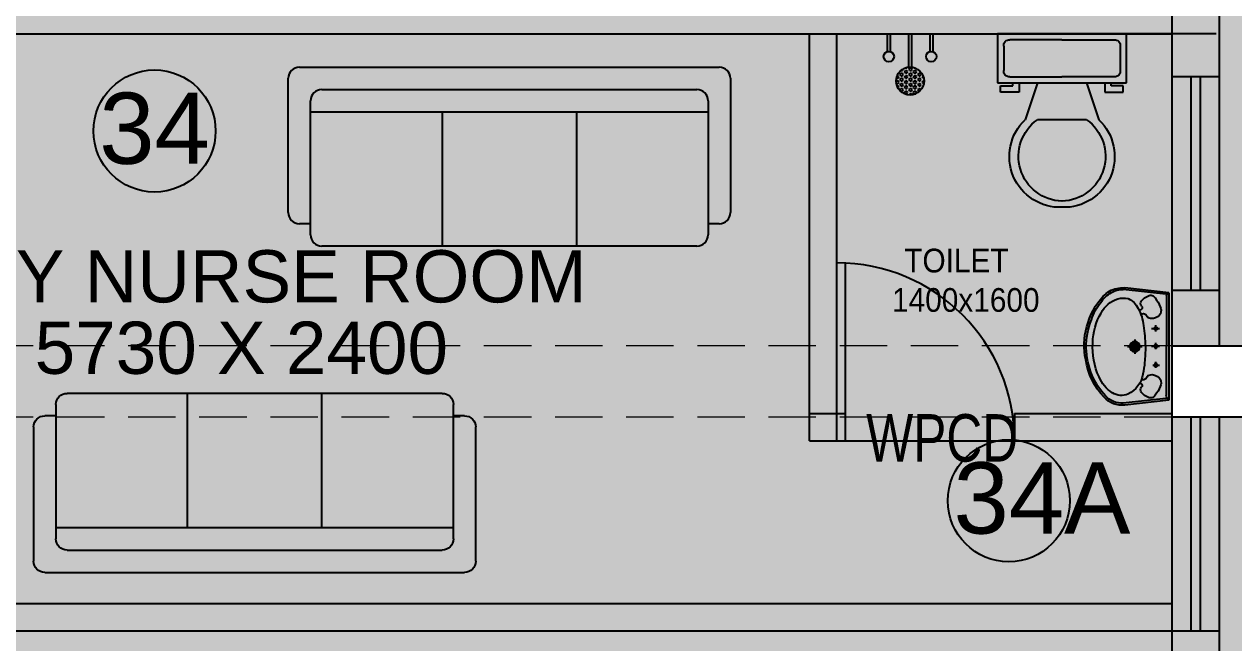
# Model space of a CAD drawing. Extents: x 11034434 to 11724204, y -4674497 to -3911811.
# Drawn here: x 11301642 to 11306743, y -4641863 to -4639257 of the extents above; entities that cross this region are included whole.
import ezdxf

# ---------------------------------------------------------------- set-up
doc = ezdxf.new("R2010")
doc.units = 0
doc.header["$MEASUREMENT"] = 0
doc.linetypes.add('CENTER', pattern=[0])
doc.linetypes.add('HIDDEN', pattern=[0.375, 0.25, -0.125])
doc.layers.get('0').update_dxf_attribs({"color": 251, "linetype": 'CONTINUOUS'})
doc.layers.add('0.0', color=251, linetype='CONTINUOUS', lineweight=0)
for name, color, linetype in [('A- MEP Fixture', 8, 'CONTINUOUS'), ('BEAM', 251, 'CONTINUOUS'), ('HATCH', 251, 'CONTINUOUS'), ('HS', 251, 'CONTINUOUS'), ('SECTION', 251, 'CONTINUOUS')]:
    doc.layers.add(name, color=color, linetype=linetype)
doc.styles.add('ARIAL', font='arial.ttf', dxfattribs={"width": 0.75})
doc.styles.get("Standard").update_dxf_attribs({"font": 'arial.ttf'})

# ---------------------------------------------------------------- blocks, each defined once
blk = doc.blocks.new('sofa 6')
at = {"layer": 'A- MEP Fixture'}
for p, q in [((-1044.4, 890), (1044.4, 890)), ((-1100, 166.9), (-1100, 834.3)), ((1100, 834.3), (1100, 166.9)), ((-988.8, 55.6), (-988.8, 723.1)), ((-933.1, 778.7), (933.1, 778.7)), ((988.8, 723.1), (988.8, 55.6)), ((-988.8, 667.5), (988.8, 667.5)), ((-333.8, 667.5), (-333.8, 0)), ((333.7, 667.5), (333.7, 0)), ((-988.8, 111.2), (-1044.4, 111.2)), ((1044.4, 111.2), (988.8, 111.2)), ((933.1, 0), (-933.1, 0))]:
    blk.add_line(p, q, dxfattribs=at)
for centre, start, end in [((-1044.4, 834.3), 90, 180), ((1044.4, 834.3), 0, 90), ((-933.1, 723.1), 90, 180), ((933.1, 723.1), 0, 90), ((-1044.4, 166.9), 180, 270), ((1044.4, 166.9), 270, 0), ((-933.1, 55.6), 180, 270), ((933.1, 55.6), 270, 0)]:
    blk.add_arc(centre, 55.6, start, end, dxfattribs=at)

msp = doc.modelspace()

# ---------------------------------------------------------------- hatches: boundary and pattern name
at = {"ltscale": 500}
for points in [[(11306680.7, -4638212), (11306480.7, -4638212), (11306480.7, -4639477), (11306680.7, -4639477)], [(11306480.7, -4639182), (11300450.7, -4639182), (11300450.7, -4639297), (11306480.7, -4639297)], [(11306680.7, -4640377), (11306480.7, -4640377), (11306480.7, -4640612), (11306680.7, -4640612)], [(11306480.7, -4641697), (11300565.7, -4641697), (11300565.7, -4641812), (11306480.7, -4641812)], [(11306680.7, -4641812), (11306480.7, -4641812), (11306480.7, -4643242), (11306680.7, -4643242)]]:
    msp.add_hatch(color=256, dxfattribs=at).paths.add_polyline_path(points)
at = {"layer": 'HATCH', "ltscale": 500}
h = msp.add_hatch(color=251, dxfattribs=at)
h.dxf.hatch_style = 1
h.paths.add_polyline_path([(11284390.7, -4648802), (11284690.7, -4648802), (11284690.7, -4649702), (11284390.7, -4649702)])
h.paths.add_polyline_path([(11327800.7, -4652667), (11328700.7, -4652667), (11328700.7, -4652967), (11327800.7, -4652967)])
h.paths.add_polyline_path([(11302215.7, -4658732), (11302515.7, -4658732), (11302515.7, -4659632), (11302215.7, -4659632)])
h.paths.add_polyline_path([(11324600.7, -4658732), (11325200.7, -4658732), (11325200.7, -4659032), (11324600.7, -4659032)])
h.paths.add_polyline_path([(11280960.7, -4640612), (11281710.7, -4640612), (11281710.7, -4640912), (11280960.7, -4640912)])
h.paths.add_polyline_path([(11280960.7, -4644142), (11281860.7, -4644142), (11281860.7, -4644442), (11280960.7, -4644442)])
h.paths.add_polyline_path([(11317942.4, -4658632), (11318770.7, -4658632), (11318770.7, -4658932), (11317942.4, -4658932)])
h.paths.add_polyline_path([(11294185.7, -4658032), (11294485.7, -4658032), (11294485.7, -4658932), (11294185.7, -4658932)])
h.paths.add_polyline_path([(11288015.7, -4658182), (11288315.7, -4658182), (11288315.7, -4658932), (11288015.7, -4658932)])
h.paths.add_polyline_path([(11287690.7, -4658957), (11287990.7, -4658957), (11287990.7, -4659707), (11287690.7, -4659707)])
h.paths.add_polyline_path([(11280960.7, -4629742), (11281710.7, -4629742), (11281710.7, -4630042), (11280960.7, -4630042)])
h.paths.add_polyline_path([(11327800.7, -4629742), (11328700.7, -4629742), (11328700.7, -4630042), (11327800.7, -4630042)])
h.paths.add_polyline_path([(11280860.7, -4648802), (11281160.7, -4648802), (11281160.7, -4649702), (11280860.7, -4649702)])
h.paths.add_polyline_path([(11287690.7, -4658182), (11287990.7, -4658182), (11287990.7, -4658932), (11287690.7, -4658932)])
h.paths.add_polyline_path([(11327700.7, -4616012), (11328000.7, -4616012), (11328000.7, -4615033.7), (11327700.7, -4615033.7)])
h.paths.add_polyline_path([(11280960.7, -4637012), (11281710.7, -4637012), (11281710.7, -4637312), (11280960.7, -4637312)])
h.paths.add_polyline_path([(11309415.7, -4658732), (11309715.7, -4658732), (11309715.7, -4659632), (11309415.7, -4659632)])
h.paths.add_polyline_path([(11327800.7, -4609782), (11328700.7, -4609782), (11328700.7, -4610082), (11327800.7, -4610082)])
h.paths.add_polyline_path([(11327800.7, -4626142), (11328700.7, -4626142), (11328700.7, -4626442), (11327800.7, -4626442)])
h.paths.add_polyline_path([(11280960.7, -4633412), (11281710.7, -4633412), (11281710.7, -4633712), (11280960.7, -4633712)])
h.paths.add_polyline_path([(11313015.7, -4652702), (11313315.7, -4652702), (11313315.7, -4653602), (11313015.7, -4653602)])
h.paths.add_polyline_path([(11327800.7, -4633412), (11328700.7, -4633412), (11328700.7, -4633712), (11327800.7, -4633712)])
h.paths.add_polyline_path([(11286005.7, -4619012), (11286305.7, -4619012), (11286305.7, -4619612), (11286005.7, -4619612)])
h.paths.add_polyline_path([(11280960.7, -4619012), (11281860.7, -4619012), (11281860.7, -4619312), (11280960.7, -4619312)])
h.paths.add_polyline_path([(11327800.7, -4619012), (11328600.7, -4619012), (11328600.7, -4619312), (11327800.7, -4619312)])
h.paths.add_polyline_path([(11324600.7, -4647742), (11325299.6, -4647742), (11325299.6, -4648042), (11324600.7, -4648042)])
h.paths.add_polyline_path([(11321770.7, -4658632), (11322598.9, -4658632), (11322598.9, -4658932), (11321770.7, -4658932)])
h.paths.add_polyline_path([(11327800.7, -4640612), (11328700.7, -4640612), (11328700.7, -4640912), (11327800.7, -4640912)])
h.paths.add_polyline_path([(11286005.7, -4615412), (11286305.7, -4615412), (11286305.7, -4616012), (11286005.7, -4616012)])
h.paths.add_polyline_path([(11286330.7, -4615412), (11286630.7, -4615412), (11286630.7, -4616012), (11286330.7, -4616012)])
h.paths.add_polyline_path([(11282340.7, -4615112), (11282640.7, -4615112), (11282640.7, -4616012), (11282340.7, -4616012)])
h.paths.add_polyline_path([(11327800.7, -4658632), (11328700.7, -4658632), (11328700.7, -4658932), (11327800.7, -4658932)])
h.paths.add_polyline_path([(11300450.7, -4607482), (11300750.7, -4607482), (11300750.7, -4608382), (11300450.7, -4608382)])
h.paths.add_polyline_path([(11306480.7, -4607482), (11306780.7, -4607482), (11306780.7, -4608382), (11306480.7, -4608382)])
h.paths.add_polyline_path([(11284390.7, -4658182), (11284690.7, -4658182), (11284690.7, -4658932), (11284390.7, -4658932)])
h.paths.add_polyline_path([(11286330.7, -4619012), (11286630.7, -4619012), (11286630.7, -4619612), (11286330.7, -4619612)])
h.paths.add_polyline_path([(11297150.7, -4607482), (11297450.7, -4607482), (11297450.7, -4608382), (11297150.7, -4608382)])
h.paths.add_polyline_path([(11282340.7, -4609232), (11282640.7, -4609232), (11282640.7, -4609982), (11282340.7, -4609982)])
h.paths.add_polyline_path([(11286005.7, -4622612), (11286305.7, -4622612), (11286305.7, -4623212), (11286005.7, -4623212)])
h.paths.add_polyline_path([(11286330.7, -4623212), (11286630.7, -4623212), (11286630.7, -4622612), (11286330.7, -4622612)])
h.paths.add_polyline_path([(11284390.7, -4643692), (11284690.7, -4643692), (11284690.7, -4644442), (11284390.7, -4644442)])
h.paths.add_polyline_path([(11286005.7, -4609232), (11286305.7, -4609232), (11286305.7, -4609982), (11286005.7, -4609982)])
h.paths.add_polyline_path([(11283940.7, -4658957), (11284690.7, -4658957), (11284690.7, -4659257), (11283940.7, -4659257)])
h.paths.add_polyline_path([(11313015.7, -4658732), (11313315.7, -4658732), (11313315.7, -4659632), (11313015.7, -4659632)])
h.paths.add_polyline_path([(11284390.7, -4652702), (11284690.7, -4652702), (11284690.7, -4653452), (11284390.7, -4653452)])
h.paths.add_polyline_path([(11305815.7, -4658732), (11306115.7, -4658732), (11306115.7, -4659632), (11305815.7, -4659632)])
h.paths.add_polyline_path([(11327800.7, -4622612), (11328700.7, -4622612), (11328700.7, -4622912), (11327800.7, -4622912)])
h.paths.add_polyline_path([(11280960.7, -4626142), (11281710.7, -4626142), (11281710.7, -4626442), (11280960.7, -4626442)])
h.paths.add_polyline_path([(11321770.7, -4658957), (11322370.7, -4658957), (11322370.7, -4659257), (11321770.7, -4659257)])
h.paths.add_polyline_path([(11280685.7, -4658957), (11281435.7, -4658957), (11281435.7, -4659257), (11280685.7, -4659257)])
h.paths.add_polyline_path([(11318170.7, -4658957), (11318770.7, -4658957), (11318770.7, -4659257), (11318170.7, -4659257)])
h.paths.add_polyline_path([(11281860.7, -4622612), (11280960.7, -4622612), (11280960.7, -4622912), (11281860.7, -4622912)])
h.paths.add_polyline_path([(11294185.7, -4652702), (11294485.7, -4652702), (11294485.7, -4653602), (11294185.7, -4653602)])
h.paths.add_polyline_path([(11298615.7, -4658732), (11298915.7, -4658732), (11298915.7, -4659632), (11298615.7, -4659632)])
h.paths.add_polyline_path([(11318470.7, -4652702), (11318770.7, -4652702), (11318770.7, -4653602), (11318470.7, -4653602)])
h.paths.add_polyline_path([(11327800.7, -4644142), (11328700.7, -4644142), (11328700.7, -4644442), (11327800.7, -4644442)])
h.paths.add_polyline_path([(11327800.7, -4649402), (11328778.9, -4649402), (11328778.9, -4649702), (11327800.7, -4649702)])
h.paths.add_polyline_path([(11288760.7, -4609082), (11289060.7, -4609082), (11289060.7, -4609982), (11288760.7, -4609982)])
edge = h.paths.add_edge_path()
edge.add_line((11309265.7, -4609082), (11309265.7, -4609982))
edge.add_line((11321770.7, -4649702), (11322748.9, -4649702))
edge.add_line((11287690.7, -4643692), (11287690.7, -4644442))
edge.add_line((11309565.7, -4616012), (11309565.7, -4615112))
edge.add_line((11287990.7, -4653452), (11287990.7, -4652702))
edge.add_line((11288015.7, -4652702), (11288015.7, -4653452))
h.paths.add_polyline_path([(11306480.7, -4649402), (11307380.7, -4649402), (11307380.7, -4649702), (11306480.7, -4649702)], flags=17)
h.paths.add_polyline_path([(11291120.7, -4648802), (11291420.7, -4648802), (11291420.7, -4649702), (11291120.7, -4649702)], flags=17)
h.paths.add_polyline_path([(11288015.7, -4648952), (11288315.7, -4648952), (11288315.7, -4649702), (11288015.7, -4649702)], flags=17)
h.paths.add_polyline_path([(11288015.7, -4652702), (11288315.7, -4652702), (11288315.7, -4653452), (11288015.7, -4653452)], flags=17)
h.paths.add_polyline_path([(11296472.4, -4649402), (11297450.7, -4649402), (11297450.7, -4649702), (11296472.4, -4649702)], flags=17)
h.paths.add_polyline_path([(11298276.5, -4652702), (11299254.8, -4652702), (11299254.8, -4653002), (11298276.5, -4653002)], flags=17)
h.paths.add_polyline_path([(11311840.7, -4649402), (11312740.7, -4649402), (11312740.7, -4649702), (11311840.7, -4649702)], flags=17)
h.paths.add_polyline_path([(11300450.7, -4649402), (11301428.9, -4649402), (11301428.9, -4649702), (11300450.7, -4649702)], flags=17)
h.paths.add_polyline_path([(11317870.7, -4649402), (11318770.7, -4649402), (11318770.7, -4649702), (11317870.7, -4649702)], flags=17)
h.paths.add_polyline_path([(11287690.7, -4648952), (11287990.7, -4648952), (11287990.7, -4649702), (11287690.7, -4649702)], flags=17)
h.paths.add_polyline_path([(11287690.7, -4652702), (11287990.7, -4652702), (11287990.7, -4653452), (11287690.7, -4653452)], flags=17)
h.paths.add_polyline_path([(11311840.7, -4622612), (11312740.7, -4622612), (11312740.7, -4622912), (11311840.7, -4622912)], flags=17)
h.paths.add_polyline_path([(11306480.7, -4615412), (11306780.7, -4615412), (11306780.7, -4616012), (11306480.7, -4616012)], flags=16)
h.paths.add_polyline_path([(11306480.7, -4629742), (11307380.7, -4629742), (11307380.7, -4630042), (11306480.7, -4630042)], flags=17)
h.paths.add_polyline_path([(11303250.7, -4613552), (11303850.7, -4613552), (11303850.7, -4613852), (11303250.7, -4613852)], flags=17)
h.paths.add_polyline_path([(11303250.7, -4615712), (11303850.7, -4615712), (11303850.7, -4616012), (11303250.7, -4616012)], flags=16)
h.paths.add_polyline_path([(11311840.7, -4644142), (11312740.7, -4644142), (11312740.7, -4644442), (11311840.7, -4644442)], flags=17)
h.paths.add_polyline_path([(11287690.7, -4643692), (11287990.7, -4643692), (11287990.7, -4644442), (11287690.7, -4644442)], flags=17)
h.paths.add_polyline_path([(11297450.7, -4633712), (11296550.7, -4633712), (11296550.7, -4633412), (11297450.7, -4633412)], flags=17)
h.paths.add_polyline_path([(11290520.7, -4640612), (11291420.7, -4640612), (11291420.7, -4640912), (11290520.7, -4640912)], flags=17)
h.paths.add_polyline_path([(11297150.7, -4643842), (11297450.7, -4643842), (11297450.7, -4644742), (11297150.7, -4644742)], flags=17)
h.paths.add_polyline_path([(11290520.7, -4644142), (11291420.7, -4644142), (11291420.7, -4644442), (11290520.7, -4644442)], flags=17)
h.paths.add_polyline_path([(11306480.7, -4640612), (11307380.7, -4640612), (11307380.7, -4640912), (11306480.7, -4640912)], flags=17)
h.paths.add_polyline_path([(11288015.7, -4643692), (11288315.7, -4643692), (11288315.7, -4644442), (11288015.7, -4644442)], flags=17)
h.paths.add_polyline_path([(11290520.7, -4637012), (11291420.7, -4637012), (11291420.7, -4637312), (11290520.7, -4637312)], flags=17)
h.paths.add_polyline_path([(11311840.7, -4626142), (11312740.7, -4626142), (11312740.7, -4626442), (11311840.7, -4626442)], flags=17)
h.paths.add_polyline_path([(11311840.7, -4637012), (11312740.7, -4637012), (11312740.7, -4637312), (11311840.7, -4637312)], flags=17)
h.paths.add_polyline_path([(11311840.7, -4633412), (11312740.7, -4633412), (11312740.7, -4633712), (11311840.7, -4633712)], flags=17)
h.paths.add_polyline_path([(11315340.7, -4647742), (11315940.7, -4647742), (11315940.7, -4648042), (11315340.7, -4648042)], flags=17)
h.paths.add_polyline_path([(11321770.7, -4629742), (11322670.7, -4629742), (11322670.7, -4630042), (11321770.7, -4630042)], flags=17)
h.paths.add_polyline_path([(11317870.7, -4629742), (11318770.7, -4629742), (11318770.7, -4630042), (11317870.7, -4630042)], flags=17)
h.paths.add_polyline_path([(11300450.7, -4636712), (11300750.7, -4636712), (11300750.7, -4637612), (11300450.7, -4637612)], flags=17)
h.paths.add_polyline_path([(11306480.7, -4637012), (11307380.7, -4637012), (11307380.7, -4637312), (11306480.7, -4637312)], flags=17)
h.paths.add_polyline_path([(11321770.7, -4649402), (11322748.9, -4649402), (11322748.9, -4649702), (11321770.7, -4649702)], flags=17)
h.paths.add_polyline_path([(11297150.7, -4636712), (11297450.7, -4636712), (11297450.7, -4637612), (11297150.7, -4637612)], flags=17)
h.paths.add_polyline_path([(11318470.7, -4636712), (11318770.7, -4636712), (11318770.7, -4637612), (11318470.7, -4637612)], flags=17)
h.paths.add_polyline_path([(11300450.7, -4629742), (11301350.7, -4629742), (11301350.7, -4630042), (11300450.7, -4630042)], flags=17)
h.paths.add_polyline_path([(11313568.2, -4615712), (11314468.2, -4615712), (11314468.2, -4616012), (11313568.2, -4616012)], flags=17)
h.paths.add_polyline_path([(11317870.7, -4615712), (11318770.7, -4615712), (11318770.7, -4616012), (11317870.7, -4616012)], flags=17)
h.paths.add_polyline_path([(11321770.7, -4615712), (11322670.7, -4615712), (11322670.7, -4616012), (11321770.7, -4616012)], flags=17)
h.paths.add_polyline_path([(11306480.7, -4633412), (11307380.7, -4633412), (11307380.7, -4633712), (11306480.7, -4633712)], flags=17)
h.paths.add_polyline_path([(11300450.7, -4633412), (11301350.7, -4633412), (11301350.7, -4633712), (11300450.7, -4633712)], flags=17)
h.paths.add_polyline_path([(11294020.7, -4647742), (11294620.7, -4647742), (11294620.7, -4648042), (11294020.7, -4648042)], flags=17)
h.paths.add_polyline_path([(11306480.7, -4622612), (11307380.7, -4622612), (11307380.7, -4622912), (11306480.7, -4622912)], flags=17)
h.paths.add_polyline_path([(11290520.7, -4633412), (11291420.7, -4633412), (11291420.7, -4633712), (11290520.7, -4633712)], flags=17)
h.paths.add_polyline_path([(11321770.7, -4633412), (11322670.7, -4633412), (11322670.7, -4633712), (11321770.7, -4633712)], flags=17)
h.paths.add_polyline_path([(11317870.7, -4633412), (11318770.7, -4633412), (11318770.7, -4633712), (11317870.7, -4633712)], flags=17)
h.paths.add_polyline_path([(11321770.7, -4636712), (11322070.7, -4636712), (11322070.7, -4637612), (11321770.7, -4637612)], flags=17)
h.paths.add_polyline_path([(11300450.7, -4640312), (11300750.7, -4640312), (11300750.7, -4641212), (11300450.7, -4641212)], flags=17)
h.paths.add_polyline_path([(11321770.7, -4643842), (11322070.7, -4643842), (11322070.7, -4644742), (11321770.7, -4644742)], flags=17)
h.paths.add_polyline_path([(11306480.7, -4626142), (11307380.7, -4626142), (11307380.7, -4626442), (11306480.7, -4626442)], flags=17)
h.paths.add_polyline_path([(11318470.7, -4625842), (11318770.7, -4625842), (11318770.7, -4626742), (11318470.7, -4626742)], flags=17)
h.paths.add_polyline_path([(11321770.7, -4625842), (11322070.7, -4625842), (11322070.7, -4626742), (11321770.7, -4626742)], flags=17)
h.paths.add_polyline_path([(11296550.7, -4629742), (11297450.7, -4629742), (11297450.7, -4630042), (11296550.7, -4630042)], flags=17)
h.paths.add_polyline_path([(11311645.4, -4629741.8), (11312740.7, -4629742), (11312740.7, -4630042), (11311645.4, -4630041.8)], flags=17)
h.paths.add_polyline_path([(11290520.7, -4629742), (11291420.7, -4629742), (11291420.7, -4630042), (11290520.7, -4630042)], flags=17)
h.paths.add_polyline_path([(11305476.5, -4652702), (11306454.8, -4652702), (11306454.8, -4653002), (11305476.5, -4653002)], flags=17)
h.paths.add_polyline_path([(11297150.7, -4640312), (11297450.7, -4640312), (11297450.7, -4641212), (11297150.7, -4641212)], flags=17)
h.paths.add_polyline_path([(11293005.7, -4609982), (11293305.7, -4609982), (11293305.7, -4609182), (11293005.7, -4609182)], flags=17)
h.paths.add_polyline_path([(11321770.7, -4622312), (11322070.7, -4622312), (11322070.7, -4623212), (11321770.7, -4623212)], flags=17)
h.paths.add_polyline_path([(11297150.7, -4612952), (11297450.7, -4612952), (11297450.7, -4613852), (11297150.7, -4613852)], flags=17)
h.paths.add_polyline_path([(11311840.7, -4619012), (11312740.7, -4619012), (11312740.7, -4619312), (11311840.7, -4619312)], flags=17)
h.paths.add_polyline_path([(11306480.7, -4612952), (11306780.7, -4612952), (11306780.7, -4613852), (11306480.7, -4613852)], flags=17)
h.paths.add_polyline_path([(11293005.7, -4615112), (11293305.7, -4615112), (11293305.7, -4616012), (11293005.7, -4616012)], flags=17)
h.paths.add_polyline_path([(11309265.7, -4615112), (11309565.7, -4615112), (11309565.7, -4616012), (11309265.7, -4616012)], flags=16)
h.paths.add_polyline_path([(11290520.7, -4619012), (11291420.7, -4619012), (11291420.7, -4619312), (11290520.7, -4619312)], flags=17)
h.paths.add_polyline_path([(11300450.7, -4619012), (11301095.7, -4619012), (11301095.7, -4619312), (11300450.7, -4619312)], flags=17)
h.paths.add_polyline_path([(11288760.7, -4615112), (11289060.7, -4615112), (11289060.7, -4616012), (11288760.7, -4616012)], flags=17)
h.paths.add_polyline_path([(11318470.7, -4609082), (11318770.7, -4609082), (11318770.7, -4609982), (11318470.7, -4609982)], flags=17)
h.paths.add_polyline_path([(11297150.7, -4615112), (11297450.7, -4615112), (11297450.7, -4616012), (11297150.7, -4616012)], flags=17)
h.paths.add_polyline_path([(11313868.2, -4609082), (11314168.2, -4609082), (11314168.2, -4609982), (11313868.2, -4609982)], flags=17)
h.paths.add_polyline_path([(11321770.7, -4619012), (11322670.7, -4619012), (11322670.7, -4619312), (11321770.7, -4619312)], flags=17)
h.paths.add_polyline_path([(11297150.7, -4625842), (11297450.7, -4625842), (11297450.7, -4626742), (11297150.7, -4626742)], flags=17)
h.paths.add_polyline_path([(11290520.7, -4622612), (11291420.7, -4622612), (11291420.7, -4622912), (11290520.7, -4622912)], flags=17)
h.paths.add_polyline_path([(11309265.7, -4609082), (11309565.7, -4609082), (11309565.7, -4609982), (11309265.7, -4609982)], flags=17)
h.paths.add_polyline_path([(11317870.7, -4619012), (11318770.7, -4619012), (11318770.7, -4619312), (11317870.7, -4619312)], flags=17)
h.paths.add_polyline_path([(11321770.7, -4609082), (11322070.7, -4609082), (11322070.7, -4609982), (11321770.7, -4609982)], flags=17)
h.paths.add_polyline_path([(11309076.5, -4652702), (11310054.8, -4652702), (11310054.8, -4653002), (11309076.5, -4653002)], flags=17)
h.paths.add_polyline_path([(11306480.7, -4619012), (11307380.7, -4619012), (11307380.7, -4619312), (11306480.7, -4619312)], flags=17)
h.paths.add_polyline_path([(11306480.7, -4644142), (11307380.7, -4644142), (11307380.7, -4644442), (11306480.7, -4644442)], flags=17)
h.paths.add_polyline_path([(11300450.7, -4622312), (11300750.7, -4622312), (11300750.7, -4623212), (11300450.7, -4623212)], flags=17)
h.paths.add_polyline_path([(11311840.7, -4640612), (11312740.7, -4640612), (11312740.7, -4640912), (11311840.7, -4640912)], flags=17)
h.paths.add_polyline_path([(11297150.7, -4623212), (11297450.7, -4623212), (11297450.7, -4622314.4), (11297150.7, -4622314.4)], flags=17)
h.paths.add_polyline_path([(11318470.7, -4640312), (11318770.7, -4640312), (11318770.7, -4641212), (11318470.7, -4641212)], flags=17)
h.paths.add_polyline_path([(11300450.7, -4643842), (11300750.7, -4643842), (11300750.7, -4644742), (11300450.7, -4644742)], flags=17)
h.paths.add_polyline_path([(11321770.7, -4640312), (11322070.7, -4640312), (11322070.7, -4641212), (11321770.7, -4641212)], flags=17)
h.paths.add_polyline_path([(11296472.4, -4619012), (11297450.7, -4619012), (11297450.7, -4619312), (11296472.4, -4619312)], flags=17)
h.paths.add_polyline_path([(11318470.7, -4643842), (11318770.7, -4643842), (11318770.7, -4644742), (11318470.7, -4644742)], flags=17)
h.paths.add_polyline_path([(11300450.7, -4625842), (11300750.7, -4625842), (11300750.7, -4626742), (11300450.7, -4626742)], flags=17)
h.paths.add_polyline_path([(11290520.7, -4626142), (11291420.7, -4626142), (11291420.7, -4626442), (11290520.7, -4626442)], flags=17)
h.paths.add_polyline_path([(11318470.7, -4622312), (11318770.7, -4622312), (11318770.7, -4623212), (11318470.7, -4623212)], flags=17)
h.paths.add_polyline_path([(11322070.7, -4652759.1), (11321770.7, -4652759.1), (11321770.7, -4653680.2), (11322070.7, -4653680.2)])
at = {"layer": 'HS', "linetype": 'CENTER', "ltscale": 500, "true_color": 0x636466}
h = msp.add_hatch(dxfattribs=at)
h.set_pattern_fill('ANSI31', color=251)
h.set_pattern_definition([(45, (0, 0), (-0.0883883476483, 0.0883883476483), [])])
h.paths.add_polyline_path([(11305068.1, -4640612), (11305068.1, -4639297), (11304953.1, -4639297), (11304953.1, -4640612)])
h.paths.add_polyline_path([(11305053.9, -4639605.4), (11305938.9, -4639605.4), (11305938.9, -4640013.3), (11305053.9, -4640013.3)], flags=9)
h.paths.add_polyline_path([(11304953.1, -4640897), (11305068.1, -4640897), (11305068.1, -4640612), (11304953.1, -4640612)])
h.paths.add_polyline_path([(11305818.1, -4640912), (11305818.1, -4641008.4, -0.024474), (11305843, -4641012), (11306480.7, -4641012), (11306480.7, -4640912)])
h.paths.add_polyline_path([(11305145.3, -4640846.3), (11305871.8, -4640846.3), (11305871.8, -4641153.1), (11305145.3, -4641153.1)], flags=9)
h.paths.add_polyline_path([(11304953.1, -4641012), (11305068.1, -4641012), (11305068.1, -4640912), (11304953.1, -4640912)])
h.paths.add_polyline_path([(11305080.7, -4646027), (11304965.7, -4646027), (11304965.7, -4647742), (11305080.7, -4647742), (11305080.7, -4646027)])
h.paths.add_polyline_path([(11305830.7, -4646027), (11305830.7, -4646142), (11306480.7, -4646142), (11306480.7, -4646027), (11305830.7, -4646027)])

# ---------------------------------------------------------------- linework, layer by layer
at = {"lineweight": 25}
for p, q in [((11306480.7, -4637312), (11306480.7, -4645342)), ((11306680.7, -4637312), (11306680.7, -4640612)), ((11300450.7, -4639297), (11306480.7, -4639297)), ((11304868.1, -4639297), (11305768.1, -4639297)), ((11304953.1, -4641012), (11304953.1, -4639297)), ((11305068.1, -4641012), (11305068.1, -4639297)), ((11305746.6, -4639297), (11305746.6, -4639503.9)), ((11306018.1, -4639297), (11305746.6, -4639297)), ((11306018.1, -4639322.8), (11305798.3, -4639322.8)), ((11306289.7, -4639297), (11306018.1, -4639297)), ((11306018.1, -4639322.8), (11306238, -4639322.8)), ((11306289.7, -4639503.9), (11306289.7, -4639297)), ((11305772.4, -4639348.7), (11305772.4, -4639452.1)), ((11306263.8, -4639348.7), (11306263.8, -4639452.1)), ((11305798.3, -4639478), (11306018.1, -4639478)), ((11306238, -4639478), (11306018.1, -4639478)), ((11306480.7, -4639477), (11306680.7, -4639477)), ((11306560.7, -4639477), (11306560.7, -4640377)), ((11306600.7, -4639477), (11306600.7, -4640377)), ((11305746.6, -4639503.9), (11306289.7, -4639503.9)), ((11305759.5, -4639516.8), (11305811.2, -4639516.8)), ((11305759.5, -4639542.7), (11305759.5, -4639516.8)), ((11305837.1, -4639542.7), (11305759.5, -4639542.7)), ((11305811.2, -4639516.8), (11305811.2, -4639503.9)), ((11305837.1, -4639503.9), (11305837.1, -4639542.7)), ((11305914.7, -4639503.9), (11305863, -4639659)), ((11306121.6, -4639503.9), (11306173.3, -4639659)), ((11306199.2, -4639503.9), (11306199.2, -4639542.7)), ((11306199.2, -4639542.7), (11306276.7, -4639542.7)), ((11306225, -4639516.8), (11306225, -4639503.9)), ((11306276.7, -4639516.8), (11306225, -4639516.8)), ((11306276.7, -4639542.7), (11306276.7, -4639516.8)), ((11306121.6, -4639659), (11305914.7, -4639659)), ((11305105.6, -4641012), (11305105.6, -4640262.9)), ((11306468.1, -4640396), (11306276.7, -4640374.5)), ((11306468.1, -4640388), (11306283.4, -4640367.3)), ((11306458.5, -4640403.2), (11306457.4, -4640821)), ((11306468.1, -4640388), (11306468.1, -4640840.5)), ((11306480.7, -4640377), (11306680.7, -4640377)), ((11306396.2, -4640538.9), (11306428.7, -4640538.9)), ((11306413.7, -4640551), (11306413.7, -4640524.7)), ((11306294.7, -4640615.2), (11306356.1, -4640615.2)), ((11306324.8, -4640584.9), (11306324.8, -4640645.2)), ((11306396.2, -4640613.7), (11306428.7, -4640613.7)), ((11306413.7, -4640625.8), (11306413.7, -4640599.5)), ((11306480.7, -4640612), (11307380.7, -4640612)), ((11306401.4, -4640692.9), (11306428.7, -4640692.9)), ((11306413.7, -4640705), (11306413.7, -4640678.8)), ((11306468.1, -4640832.5), (11306276.7, -4640854)), ((11306468.1, -4640840.5), (11306283.4, -4640861.2)), ((11304953.1, -4640897), (11305105.6, -4640897)), ((11305818.1, -4640897), (11306480.7, -4640897)), ((11307380.7, -4640912), (11306480.7, -4640912)), ((11306560.7, -4640912), (11306560.7, -4641812)), ((11306600.7, -4640912), (11306600.7, -4641812)), ((11306680.7, -4640912), (11306680.7, -4644142)), ((11304953.1, -4641012), (11305818.1, -4641012)), ((11305818.1, -4641012), (11306480.7, -4641012)), ((11300565.7, -4641697), (11306480.7, -4641697)), ((11300565.7, -4641812), (11306680.7, -4641812))]:
    msp.add_line(p, q, dxfattribs=at)
at = {"lineweight": 25, "ltscale": 500}
for p, q in [((11305281.1, -4639297), (11305281.1, -4639372.4)), ((11305293.5, -4639297), (11305293.5, -4639372.1)), ((11305371.3, -4639297), (11305371.3, -4639437.5)), ((11305383.7, -4639297), (11305383.7, -4639437.5)), ((11305461.4, -4639297), (11305461.4, -4639372.1)), ((11305473.8, -4639297), (11305473.8, -4639372.4)), ((11306668.1, -4639297), (11305768.1, -4639297)), ((11305357.9, -4639441.2), (11305357.6, -4639440.7)), ((11305357.9, -4639441.2), (11305364.1, -4639441.2)), ((11305364.1, -4639441.2), (11305365.7, -4639438.4)), ((11305373.5, -4639446.6), (11305376.6, -4639441.2)), ((11305376.6, -4639441.2), (11305382.9, -4639441.2)), ((11305386, -4639446.6), (11305382.9, -4639441.2)), ((11305395.4, -4639441.2), (11305394.5, -4639439.7)), ((11305395.4, -4639441.2), (11305398.8, -4639441.2)), ((11305320.4, -4639484.5), (11305319.8, -4639483.6)), ((11305320.4, -4639484.5), (11305326.6, -4639484.5)), ((11305322.9, -4639473.7), (11305326.6, -4639473.7)), ((11305329.7, -4639479.1), (11305326.6, -4639473.7)), ((11305326.6, -4639484.5), (11305329.7, -4639479.1)), ((11305336, -4639468.3), (11305339.1, -4639462.9)), ((11305339.1, -4639473.7), (11305336, -4639468.3)), ((11305336, -4639489.9), (11305339.1, -4639484.5)), ((11305339.1, -4639495.3), (11305336, -4639489.9)), ((11305339.1, -4639452), (11305338.9, -4639451.6)), ((11305339.1, -4639452), (11305345.4, -4639452)), ((11305339.1, -4639462.9), (11305345.4, -4639462.9)), ((11305339.1, -4639473.7), (11305345.4, -4639473.7)), ((11305339.1, -4639484.5), (11305345.4, -4639484.5)), ((11305345.4, -4639452), (11305348.5, -4639446.6)), ((11305348.5, -4639468.3), (11305345.4, -4639462.9)), ((11305345.4, -4639473.7), (11305348.5, -4639468.3)), ((11305348.5, -4639489.9), (11305345.4, -4639484.5)), ((11305345.4, -4639495.3), (11305348.5, -4639489.9)), ((11305348.5, -4639446.6), (11305347.7, -4639445.3)), ((11305354.7, -4639457.4), (11305357.9, -4639452)), ((11305357.9, -4639462.9), (11305354.7, -4639457.4)), ((11305354.7, -4639479.1), (11305357.9, -4639473.7)), ((11305357.9, -4639484.5), (11305354.7, -4639479.1)), ((11305357.9, -4639452), (11305364.1, -4639452)), ((11305357.9, -4639462.9), (11305364.1, -4639462.9)), ((11305357.9, -4639473.7), (11305364.1, -4639473.7)), ((11305357.9, -4639484.5), (11305364.1, -4639484.5)), ((11305367.2, -4639457.4), (11305364.1, -4639452)), ((11305364.1, -4639462.9), (11305367.2, -4639457.4)), ((11305367.2, -4639479.1), (11305364.1, -4639473.7)), ((11305364.1, -4639484.5), (11305367.2, -4639479.1)), ((11305376.6, -4639452), (11305373.5, -4639446.6)), ((11305373.5, -4639468.3), (11305376.6, -4639462.9)), ((11305376.6, -4639473.7), (11305373.5, -4639468.3)), ((11305373.5, -4639489.9), (11305376.6, -4639484.5)), ((11305376.6, -4639495.3), (11305373.5, -4639489.9)), ((11305376.6, -4639452), (11305382.9, -4639452)), ((11305376.6, -4639462.9), (11305382.9, -4639462.9)), ((11305376.6, -4639473.7), (11305382.9, -4639473.7)), ((11305376.6, -4639484.5), (11305382.9, -4639484.5)), ((11305382.9, -4639452), (11305386, -4639446.6)), ((11305386, -4639468.3), (11305382.9, -4639462.9)), ((11305382.9, -4639473.7), (11305386, -4639468.3)), ((11305386, -4639489.9), (11305382.9, -4639484.5)), ((11305382.9, -4639495.3), (11305386, -4639489.9)), ((11305392.2, -4639457.4), (11305395.4, -4639452)), ((11305395.4, -4639462.9), (11305392.2, -4639457.4)), ((11305392.2, -4639479.1), (11305395.4, -4639473.7)), ((11305395.4, -4639484.5), (11305392.2, -4639479.1)), ((11305395.4, -4639452), (11305401.6, -4639452)), ((11305395.4, -4639462.9), (11305401.6, -4639462.9)), ((11305395.4, -4639473.7), (11305401.6, -4639473.7)), ((11305395.4, -4639484.5), (11305401.6, -4639484.5)), ((11305404.7, -4639457.4), (11305401.6, -4639452)), ((11305401.6, -4639462.9), (11305404.7, -4639457.4)), ((11305404.7, -4639479.1), (11305401.6, -4639473.7)), ((11305401.6, -4639484.5), (11305404.7, -4639479.1)), ((11305411, -4639468.3), (11305414.1, -4639462.9)), ((11305414.1, -4639473.7), (11305411, -4639468.3)), ((11305411, -4639489.9), (11305414.1, -4639484.5)), ((11305414.1, -4639495.3), (11305411, -4639489.9)), ((11305414.1, -4639452), (11305412, -4639448.4)), ((11305414.1, -4639452), (11305416.6, -4639452)), ((11305414.1, -4639462.9), (11305420.4, -4639462.9)), ((11305414.1, -4639473.7), (11305420.4, -4639473.7)), ((11305414.1, -4639484.5), (11305420.4, -4639484.5)), ((11305423.5, -4639468.3), (11305420.4, -4639462.9)), ((11305420.4, -4639473.7), (11305423.5, -4639468.3)), ((11305423.5, -4639489.9), (11305420.4, -4639484.5)), ((11305420.4, -4639495.3), (11305423.5, -4639489.9)), ((11305429.7, -4639479.1), (11305432.4, -4639474.5)), ((11305432.9, -4639484.5), (11305429.7, -4639479.1)), ((11305432.9, -4639484.5), (11305435.3, -4639484.5)), ((11305318.5, -4639498.6), (11305320.4, -4639495.3)), ((11305320.4, -4639506.2), (11305318.9, -4639503.6)), ((11305320.4, -4639495.3), (11305326.6, -4639495.3)), ((11305320.4, -4639506.2), (11305326.6, -4639506.2)), ((11305322.2, -4639517), (11305326.6, -4639517)), ((11305329.7, -4639500.7), (11305326.6, -4639495.3)), ((11305326.6, -4639506.2), (11305329.7, -4639500.7)), ((11305329.7, -4639522.4), (11305326.6, -4639517)), ((11305327.1, -4639527), (11305329.7, -4639522.4)), ((11305336, -4639511.6), (11305339.1, -4639506.2)), ((11305339.1, -4639517), (11305336, -4639511.6)), ((11305336, -4639533.2), (11305339.1, -4639527.8)), ((11305339.1, -4639538.6), (11305336, -4639533.2)), ((11305339.1, -4639495.3), (11305345.4, -4639495.3)), ((11305339.1, -4639506.2), (11305345.4, -4639506.2)), ((11305339.1, -4639517), (11305345.4, -4639517)), ((11305339.1, -4639527.8), (11305345.4, -4639527.8)), ((11305339.1, -4639538.6), (11305345.4, -4639538.6)), ((11305348.5, -4639511.6), (11305345.4, -4639506.2)), ((11305345.4, -4639517), (11305348.5, -4639511.6)), ((11305348.5, -4639533.2), (11305345.4, -4639527.8)), ((11305345.4, -4639538.6), (11305348.5, -4639533.2)), ((11305354.7, -4639500.7), (11305357.9, -4639495.3)), ((11305357.9, -4639506.2), (11305354.7, -4639500.7)), ((11305354.7, -4639522.4), (11305357.9, -4639517)), ((11305357.9, -4639527.8), (11305354.7, -4639522.4)), ((11305354.7, -4639544), (11305357.9, -4639538.6)), ((11305357.9, -4639549.5), (11305354.7, -4639544)), ((11305357.9, -4639495.3), (11305364.1, -4639495.3)), ((11305357.9, -4639506.2), (11305364.1, -4639506.2)), ((11305357.9, -4639517), (11305364.1, -4639517)), ((11305357.9, -4639527.8), (11305364.1, -4639527.8)), ((11305357.9, -4639538.6), (11305364.1, -4639538.6)), ((11305367.2, -4639500.7), (11305364.1, -4639495.3)), ((11305364.1, -4639506.2), (11305367.2, -4639500.7)), ((11305367.2, -4639522.4), (11305364.1, -4639517)), ((11305364.1, -4639527.8), (11305367.2, -4639522.4)), ((11305367.2, -4639544), (11305364.1, -4639538.6)), ((11305364.1, -4639549.5), (11305367.2, -4639544)), ((11305373.5, -4639511.6), (11305376.6, -4639506.2)), ((11305376.6, -4639517), (11305373.5, -4639511.6)), ((11305373.5, -4639533.2), (11305376.6, -4639527.8)), ((11305376.6, -4639538.6), (11305373.5, -4639533.2)), ((11305376.6, -4639495.3), (11305382.9, -4639495.3)), ((11305376.6, -4639506.2), (11305382.9, -4639506.2)), ((11305376.6, -4639517), (11305382.9, -4639517)), ((11305376.6, -4639527.8), (11305382.9, -4639527.8)), ((11305376.6, -4639538.6), (11305382.9, -4639538.6)), ((11305386, -4639511.6), (11305382.9, -4639506.2)), ((11305382.9, -4639517), (11305386, -4639511.6)), ((11305386, -4639533.2), (11305382.9, -4639527.8)), ((11305382.9, -4639538.6), (11305386, -4639533.2)), ((11305392.2, -4639500.7), (11305395.4, -4639495.3)), ((11305395.4, -4639506.2), (11305392.2, -4639500.7)), ((11305392.2, -4639522.4), (11305395.4, -4639517)), ((11305395.4, -4639527.8), (11305392.2, -4639522.4)), ((11305392.2, -4639544), (11305395.4, -4639538.6)), ((11305395.4, -4639549.5), (11305392.2, -4639544)), ((11305395.4, -4639495.3), (11305401.6, -4639495.3)), ((11305395.4, -4639506.2), (11305401.6, -4639506.2)), ((11305395.4, -4639517), (11305401.6, -4639517)), ((11305395.4, -4639527.8), (11305401.6, -4639527.8)), ((11305395.4, -4639538.6), (11305401.6, -4639538.6)), ((11305404.7, -4639500.7), (11305401.6, -4639495.3)), ((11305401.6, -4639506.2), (11305404.7, -4639500.7)), ((11305404.7, -4639522.4), (11305401.6, -4639517)), ((11305401.6, -4639527.8), (11305404.7, -4639522.4)), ((11305404.7, -4639544), (11305401.6, -4639538.6)), ((11305401.6, -4639549.5), (11305404.7, -4639544)), ((11305411, -4639511.6), (11305414.1, -4639506.2)), ((11305414.1, -4639517), (11305411, -4639511.6)), ((11305411, -4639533.2), (11305414.1, -4639527.8)), ((11305414.1, -4639538.6), (11305411, -4639533.2)), ((11305414.1, -4639495.3), (11305420.4, -4639495.3)), ((11305414.1, -4639506.2), (11305420.4, -4639506.2)), ((11305414.1, -4639517), (11305420.4, -4639517)), ((11305414.1, -4639527.8), (11305420.4, -4639527.8)), ((11305414.1, -4639538.6), (11305418.5, -4639538.6)), ((11305423.5, -4639511.6), (11305420.4, -4639506.2)), ((11305420.4, -4639517), (11305423.5, -4639511.6)), ((11305423.5, -4639533.2), (11305420.4, -4639527.8)), ((11305429.7, -4639500.7), (11305432.9, -4639495.3)), ((11305432.9, -4639506.2), (11305429.7, -4639500.7)), ((11305429.7, -4639522.4), (11305432.5, -4639517.7)), ((11305430.1, -4639523), (11305429.7, -4639522.4)), ((11305432.9, -4639495.3), (11305436.5, -4639495.3)), ((11305432.9, -4639506.2), (11305435.7, -4639506.2)), ((11305357.9, -4639549.5), (11305364.1, -4639549.5)), ((11305373.5, -4639554.9), (11305376.6, -4639549.5)), ((11305373.6, -4639555.1), (11305373.5, -4639554.9)), ((11305376.6, -4639549.5), (11305382.9, -4639549.5)), ((11305385.9, -4639554.7), (11305382.9, -4639549.5)), ((11305395.4, -4639549.5), (11305401.6, -4639549.5))]:
    msp.add_line(p, q, dxfattribs=at)
at = {"lineweight": -3, "ltscale": 500}
for centre, radius in [((11305287.9, -4639393.2), 21.9), ((11305467.1, -4639393.2), 21.9), ((11305377.5, -4639496.2), 59), ((11302192, -4639706.7), 257.3), ((11305794, -4641264.5), 257.3)]:
    msp.add_circle(centre, radius, dxfattribs=at)
at = {"extrusion": (0, 0, -1)}
for centre, major_axis, start_param, end_param in [((11305795.1, -4639345.5), (16.2, 16.2), 3.785094, 5.639684), ((11306241.2, -4639345.5), (16.2, 16.2), 5.35589, 7.21048), ((11305795.1, -4639455.4), (16.2, -16.2), 0.643501, 2.498091), ((11306241.2, -4639455.4), (16.2, -16.2), -0.927295, 0.927295), ((11306010.3, -4639814.3), (151.4, 151.4), 2.319632, 4.738539), ((11306023.7, -4639813.4), (133.6, -133.6), 0.814663, 3.31238), ((11306026, -4639814.3), (151.4, -151.4), 4.686239, 7.105146), ((11306012.6, -4639813.4), (133.6, -133.6), 4.541602, 7.039318), ((11306401.8, -4640598.8), (-0.2, -287), 1.808981, 2.322804), ((11306286.2, -4640494.9), (0.1, -123.1), 2.127435, 2.640092), ((11306270.7, -4640474), (0.1, -106), 2.310552, 2.942572), ((11306269.7, -4640452.4), (0, -78.1), 2.562376, 3.231693), ((11306273.3, -4640450), (0.1, -83.2), 2.850118, 3.264751), ((11306276.8, -4640505.1), (0, -94.7), 2.890537, 3.362984), ((11306265.4, -4640486), (0, -80.1), 3.554495, 4.299548), ((11306400.5, -4640455.2), (-0.3, -56.9), 2.176458, 2.816691), ((11306392.1, -4640419.6), (0, -20.7), 2.661884, 4.2449), ((11306313.2, -4640490.3), (0.3, -126.1), 4.027191, 4.373034), ((11306482.7, -4640407.9), (0, -24.7), 1.765467, 2.50956), ((11306333.5, -4640560.5), (0.2, -200.3), 1.868215, 2.281789), ((11306294.9, -4640532.3), (-0.2, -126), 2.054055, 2.802751), ((11306194.8, -4640538.4), (-0.1, -166.8), 4.181112, 4.641559), ((11306346.7, -4640452.8), (-6.17, -6.17), 4.354779, 6.027124), ((11306367.6, -4640434), (0, -17.9), 0.880848, 2.260908), ((11306347.7, -4640451.3), (6.08, -6.08), 4.730546, 6.12798), ((11306401.9, -4640464), (0, -34), 4.222121, 5.084958), ((11306422.9, -4640614.6), (0, -302.7), 1.155365, 1.952189), ((11306395.5, -4640601.2), (0, -247.5), 1.579809, 2.112792), ((11306361.4, -4640483.9), (0.03, -8.55), 1.455188, 3.796569), ((11306353.8, -4640500.7), (-0.2, -26.8), 3.628858, 4.420234), ((11306395.5, -4640465.5), (0.1, -31.9), -0.276767, 0.525307), ((11306393.4, -4640448.2), (-0.1, -49.2), -0.960797, -0.225412), ((11306385.5, -4640610.4), (0.1, -274.2), 1.346594, 1.865175), ((11305569.9, -4640648.8), (-0.8, -800.7), 4.558159, 4.668067), ((11306413.7, -4640538.9), (-0.02, -6.43), 3.139035, 9.42222), ((11306444.8, -4640618.9), (0, -297.5), 1.141495, 1.637774), ((11306324.8, -4640615.2), (0, -21.6), 3.141254, 9.424439), ((11306324.8, -4640615.2), (0.1, -15.5), 3.145308, 9.428493), ((11306324.8, -4640615.2), (0, -10.9), 3.142047372431534, 9.425232679611119), ((11305637.8, -4640611.1), (-0.1, -732.1), -1.56667, -1.474079), ((11306413.7, -4640613.7), (-0.08, -6.43), 3.12883, 9.412015), ((11306408.4, -4640625.6), (0.1, -293.9), 0.809856, 1.41441), ((11306070.9, -4640660), (0.3, -296.4), -1.495794, -1.328336), ((11306413.7, -4640692.9), (-0.02, -6.43), 3.139035, 9.42222), ((11306400.7, -4640632.2), (0, -275.4), 0.806541, 1.180915), ((11306304.1, -4640691.1), (0.2, -139.7), 0.557563, 1.193786), ((11306250, -4640715.5), (0, -109.8), -1.431017, -0.436146), ((11306347.4, -4640777.1), (-5.47, -5.47), 2.097053, 3.541809), ((11306361.6, -4640748), (0, -7.39), -0.727724, 1.373337), ((11306353.8, -4640729.9), (0.2, -26.8), -1.278641, -0.487266), ((11306395.5, -4640765.1), (0, -31.9), 2.620328, 3.422401), ((11306393.4, -4640782.5), (-0.3, -49.2), 3.359735, 4.09512), ((11306401.9, -4640766.6), (0, -34), 4.33982, 5.202657), ((11306268.4, -4640749.8), (0, -70.9), -0.405199, 0.56573), ((11306367.6, -4640796.6), (0, -17.9), 0.880684, 2.260744), ((11306347.7, -4640779.3), (6.08, -6.08), 4.867594, 6.265028), ((11306400.5, -4640775.4), (0.3, -56.9), 0.324902, 0.965135), ((11306392.1, -4640811), (0, -20.7), -1.101507, 0.481509), ((11306313.2, -4640740.3), (-1.1, -126.1), -1.238036, -0.892193), ((11306490.4, -4640815.5), (0, -33.5), 0.727251, 1.402875), ((11306270.3, -4640762.6), (0, -99.5), -0.132539, 0.848731), ((11306272.1, -4640759.7), (-0.1, -94.4), -0.049658, 0.838116)]:
    msp.add_ellipse(centre, major_axis=major_axis, ratio=1, start_param=start_param, end_param=end_param, dxfattribs=at)
msp.add_ellipse((11305068.1, -4641012), major_axis=(-749.5, 27.6), ratio=1, start_param=3.178452, end_param=4.749248)
at = {"layer": 'BEAM', "linetype": 'HIDDEN', "lineweight": 18, "ltscale": 800}
for p, q in [((11306480.7, -4640612), (11300750.7, -4640612)), ((11306480.7, -4640912), (11300750.7, -4640912))]:
    msp.add_line(p, q, dxfattribs=at)
at = {"layer": 'SECTION', "ltscale": 500}
msp.add_line((11305818.1, -4640897), (11305818.1, -4641012), dxfattribs=at)

# ---------------------------------------------------------------- block references
at = {"layer": '0.0', "xscale": 0.8474645360256545, "yscale": 0.8474645360256545, "zscale": 0.8474645360256545}
msp.add_blockref('sofa 6', (11303688, -4640191.7), dxfattribs=at)
at = {"layer": '0.0', "xscale": -0.8474645360256545, "yscale": 0.8474645360420254, "zscale": 0.8474645360422393, "rotation": 180}
msp.add_blockref('sofa 6', (11302614.3, -4640812.2), dxfattribs=at)

# ---------------------------------------------------------------- texts
at = {"lineweight": 20}
for s, height, p in [('34', 300, (11301958.9, -4639845)), ('DUTY NURSE ROOM', 220, (11300975.4, -4640429)), ('5730 X 2400', 220, (11301686.5, -4640729.9)), ('34A', 300, (11305560.8, -4641402.8))]:
    msp.add_text(s, height=height, dxfattribs=at).set_placement(p)
at = {"lineweight": 20, "width": 0.9}
for s, p in [('TOILET', (11305353, -4640302.5)), ('1400x1600', (11305301.4, -4640468.5))]:
    msp.add_text(s, height=100, dxfattribs=at).set_placement(p)
at = {"lineweight": 20, "style": 'ARIAL', "width": 0.75}
msp.add_text('WPCD', height=200, dxfattribs=at).set_placement((11305192.8, -4641099.7))

doc.saveas('drawing.dxf')
